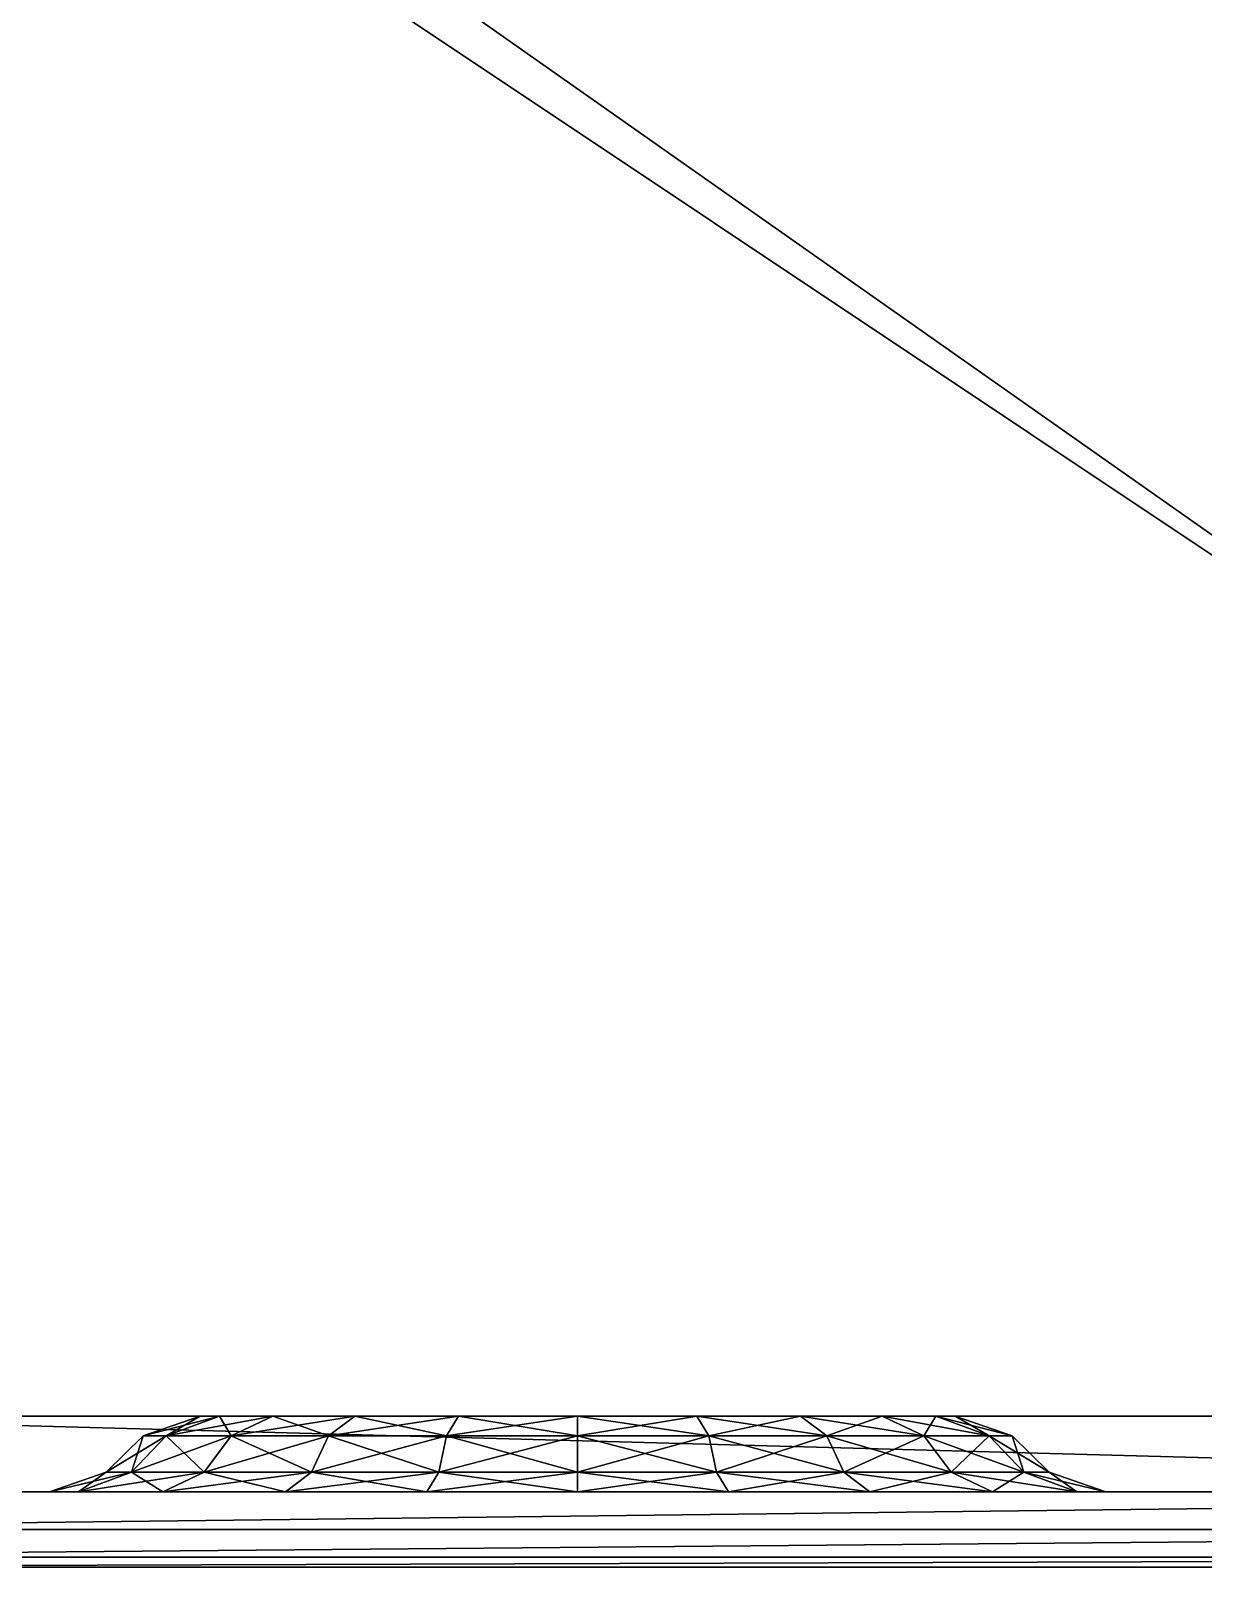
# Model space of a CAD drawing. Extents: x -226 to 261, y -163 to 113.
# Drawn here: x -15.6 to 23.2, y -142.5 to -91.7 of the extents above; entities that cross this region are included whole.
import ezdxf

# ---------------------------------------------------------------- set-up
doc = ezdxf.new("R2010")
doc.units = 0
doc.header["$MEASUREMENT"] = 0
doc.layers.get('0').update_dxf_attribs({"linetype": 'CONTINUOUS'})

msp = doc.modelspace()

# ---------------------------------------------------------------- linework, layer by layer
for points in [[(-35, -70, 15), (-35, -140, 15), (70, -140, 15)], [(70, -140, 15), (70, -70, 15), (-35, -70, 15)], [(-27.5, -72.5, -97.5), (65, -72.5, -97.5), (65, -137.5, -97.5)], [(65, -137.5, -97.5), (-27.5, -137.5, -97.5), (-27.5, -72.5, -97.5)], [(65, -140, -95), (-27.5, -140, -95), (-27.5, -137.5, -97.5)], [(-27.5, -137.5, -97.5), (65, -137.5, -97.5), (65, -140, -95)], [(-10, -137.5, -30), (-11.8843, -138.148, -30.1617), (-11.1272, -138.148, -34.3677)], [(-9.3621, -137.5, -8.8114), (-11.1272, -138.148, -8.1323), (-11.8843, -138.148, -12.3383)], [(-9.3621, -137.5, -8.8114), (-11.8843, -138.148, -12.3383), (-10, -137.5, -12.5)], [(-10, -137.5, -12.5), (-11.8843, -138.148, -12.3383), (-11.8843, -138.148, -30.1617)], [(-10, -137.5, -12.5), (-11.8843, -138.148, -30.1617), (-10, -137.5, -30)], [(-10, -137.5, -30), (-11.1272, -138.148, -34.3677), (-9.3621, -137.5, -33.6886)], [(-9.3621, -137.5, -33.6886), (-11.1272, -138.148, -34.3677), (-8.9665, -138.148, -37.7928)], [(-7.5864, -137.5, -6.0004), (-8.9665, -138.148, -4.7072), (-11.1272, -138.148, -8.1323)], [(-7.5864, -137.5, -6.0004), (-11.1272, -138.148, -8.1323), (-9.3621, -137.5, -8.8114)], [(-10, -137.5, -30), (-9.3621, -137.5, -33.6886), (-7.5864, -137.5, -36.4996)], [(-10, -137.5, -30), (-7.5864, -137.5, -36.4996), (-4.8796, -137.5, -38.4664)], [(-10, -137.5, -30), (-4.8796, -137.5, -38.4664), (-1.4486, -137.5, -39.6221)], [(-10, -137.5, -30), (-1.4486, -137.5, -39.6221), (2.5, -137.5, -40)], [(-10, -137.5, -30), (2.5, -137.5, -40), (6.4486, -137.5, -39.6221)], [(-10, -137.5, -30), (6.4486, -137.5, -39.6221), (9.8796, -137.5, -38.4664)], [(-10, -137.5, -30), (9.8796, -137.5, -38.4664), (12.5864, -137.5, -36.4996)], [(-10, -137.5, -30), (12.5864, -137.5, -36.4996), (14.3621, -137.5, -33.6886)], [(-10, -137.5, -30), (14.3621, -137.5, -33.6886), (15, -137.5, -30)], [(-10, -137.5, -30), (15, -137.5, -30), (15, -137.5, -12.5)], [(-10, -137.5, -12.5), (-10, -137.5, -30), (15, -137.5, -12.5)], [(-10, -137.5, -12.5), (15, -137.5, -12.5), (14.3621, -137.5, -8.8114)], [(-10, -137.5, -12.5), (14.3621, -137.5, -8.8114), (12.5864, -137.5, -6.0004)], [(-10, -137.5, -12.5), (12.5864, -137.5, -6.0004), (9.8796, -137.5, -4.0336)], [(-10, -137.5, -12.5), (9.8796, -137.5, -4.0336), (6.4486, -137.5, -2.8779)], [(-10, -137.5, -12.5), (6.4486, -137.5, -2.8779), (2.5, -137.5, -2.5)], [(-10, -137.5, -12.5), (2.5, -137.5, -2.5), (-1.4486, -137.5, -2.8779)], [(-10, -137.5, -12.5), (-1.4486, -137.5, -2.8779), (-4.8796, -137.5, -4.0336)], [(-9.3621, -137.5, -8.8114), (-10, -137.5, -12.5), (-4.8796, -137.5, -4.0336)], [(-9.3621, -137.5, -8.8114), (-4.8796, -137.5, -4.0336), (-7.5864, -137.5, -6.0004)], [(-9.3621, -137.5, -33.6886), (-8.9665, -138.148, -37.7928), (-7.5864, -137.5, -36.4996)], [(-7.5864, -137.5, -36.4996), (-8.9665, -138.148, -37.7928), (-5.7473, -138.148, -40.1469)], [(-4.8796, -137.5, -4.0336), (-5.7473, -138.148, -2.3531), (-8.9665, -138.148, -4.7072)], [(-4.8796, -137.5, -4.0336), (-8.9665, -138.148, -4.7072), (-7.5864, -137.5, -6.0004)], [(-7.5864, -137.5, -36.4996), (-5.7473, -138.148, -40.1469), (-4.8796, -137.5, -38.4664)], [(-4.8796, -137.5, -38.4664), (-5.7473, -138.148, -40.1469), (-1.8431, -138.148, -41.4718)], [(-1.4486, -137.5, -2.8779), (-1.8431, -138.148, -1.0282), (-5.7473, -138.148, -2.3531)], [(-1.4486, -137.5, -2.8779), (-5.7473, -138.148, -2.3531), (-4.8796, -137.5, -4.0336)], [(-4.8796, -137.5, -38.4664), (-1.8431, -138.148, -41.4718), (-1.4486, -137.5, -39.6221)], [(-1.4486, -137.5, -39.6221), (-1.8431, -138.148, -41.4718), (2.5, -138.148, -41.8913)], [(2.5, -137.5, -2.5), (2.5, -138.148, -0.6087), (-1.8431, -138.148, -1.0282)], [(2.5, -137.5, -2.5), (-1.8431, -138.148, -1.0282), (-1.4486, -137.5, -2.8779)], [(-1.4486, -137.5, -39.6221), (2.5, -138.148, -41.8913), (2.5, -137.5, -40)], [(2.5, -137.5, -40), (2.5, -138.148, -41.8913), (6.8431, -138.148, -41.4718)], [(2.5, -137.5, -40), (6.8431, -138.148, -41.4718), (6.4486, -137.5, -39.6221)], [(6.4486, -137.5, -2.8779), (6.8431, -138.148, -1.0282), (2.5, -138.148, -0.6087)], [(6.4486, -137.5, -2.8779), (2.5, -138.148, -0.6087), (2.5, -137.5, -2.5)], [(6.4486, -137.5, -39.6221), (6.8431, -138.148, -41.4718), (10.7473, -138.148, -40.1469)], [(6.4486, -137.5, -39.6221), (10.7473, -138.148, -40.1469), (9.8796, -137.5, -38.4664)], [(9.8796, -137.5, -4.0336), (6.8431, -138.148, -1.0282), (6.4486, -137.5, -2.8779)], [(9.8796, -137.5, -4.0336), (10.7473, -138.148, -2.3531), (6.8431, -138.148, -1.0282)], [(9.8796, -137.5, -38.4664), (10.7473, -138.148, -40.1469), (13.9665, -138.148, -37.7928)], [(9.8796, -137.5, -38.4664), (13.9665, -138.148, -37.7928), (12.5864, -137.5, -36.4996)], [(12.5864, -137.5, -6.0004), (10.7473, -138.148, -2.3531), (9.8796, -137.5, -4.0336)], [(12.5864, -137.5, -6.0004), (13.9665, -138.148, -4.7072), (10.7473, -138.148, -2.3531)], [(12.5864, -137.5, -36.4996), (13.9665, -138.148, -37.7928), (16.1273, -138.148, -34.3677)], [(12.5864, -137.5, -36.4996), (16.1273, -138.148, -34.3677), (14.3621, -137.5, -33.6886)], [(14.3621, -137.5, -8.8114), (13.9665, -138.148, -4.7072), (12.5864, -137.5, -6.0004)], [(14.3621, -137.5, -8.8114), (16.1273, -138.148, -8.1323), (13.9665, -138.148, -4.7072)], [(14.3621, -137.5, -33.6886), (16.1273, -138.148, -34.3677), (16.8843, -138.148, -30.1617)], [(14.3621, -137.5, -33.6886), (16.8843, -138.148, -30.1617), (15, -137.5, -30)], [(15, -137.5, -12.5), (16.1273, -138.148, -8.1323), (14.3621, -137.5, -8.8114)], [(15, -137.5, -30), (16.8843, -138.148, -30.1617), (16.8843, -138.148, -12.3383)], [(15, -137.5, -30), (16.8843, -138.148, -12.3383), (15, -137.5, -12.5)], [(15, -137.5, -12.5), (16.8843, -138.148, -12.3383), (16.1273, -138.148, -8.1323)], [(-11.8843, -138.148, -30.1617), (-13.1106, -139.352, -30.267), (-12.2759, -139.352, -34.8097)], [(-11.1272, -138.148, -8.1323), (-12.2759, -139.352, -7.6903), (-13.1106, -139.352, -12.233)], [(-11.1272, -138.148, -8.1323), (-13.1106, -139.352, -12.233), (-11.8843, -138.148, -12.3383)], [(-11.8843, -138.148, -12.3383), (-13.1106, -139.352, -12.233), (-13.1106, -139.352, -30.267)], [(-11.8843, -138.148, -12.3383), (-13.1106, -139.352, -30.267), (-11.8843, -138.148, -30.1617)], [(-11.8843, -138.148, -30.1617), (-12.2759, -139.352, -34.8097), (-11.1272, -138.148, -34.3677)], [(-11.1272, -138.148, -34.3677), (-12.2759, -139.352, -34.8097), (-9.8645, -139.352, -38.6344)], [(-8.9665, -138.148, -4.7072), (-9.8646, -139.352, -3.8656), (-12.2759, -139.352, -7.6903)], [(-8.9665, -138.148, -4.7072), (-12.2759, -139.352, -7.6903), (-11.1272, -138.148, -8.1323)], [(-11.1272, -138.148, -34.3677), (-9.8645, -139.352, -38.6344), (-8.9665, -138.148, -37.7928)], [(-5.7473, -138.148, -2.3531), (-6.312, -139.352, -1.2595), (-9.8646, -139.352, -3.8656)], [(-5.7473, -138.148, -2.3531), (-9.8646, -139.352, -3.8656), (-8.9665, -138.148, -4.7072)], [(-8.9665, -138.148, -37.7928), (-9.8645, -139.352, -38.6344), (-6.312, -139.352, -41.2405)], [(-8.9665, -138.148, -37.7928), (-6.312, -139.352, -41.2405), (-5.7473, -138.148, -40.1469)], [(-5.7473, -138.148, -40.1469), (-6.312, -139.352, -41.2405), (-2.0998, -139.352, -42.6755)], [(-1.8431, -138.148, -1.0282), (-2.0998, -139.352, 0.1755), (-6.312, -139.352, -1.2595)], [(-1.8431, -138.148, -1.0282), (-6.312, -139.352, -1.2595), (-5.7473, -138.148, -2.3531)], [(-5.7473, -138.148, -40.1469), (-2.0998, -139.352, -42.6755), (-1.8431, -138.148, -41.4718)], [(-1.8431, -138.148, -41.4718), (-2.0998, -139.352, -42.6755), (2.5, -139.352, -43.122)], [(2.5, -138.148, -0.6087), (2.5, -139.352, 0.622), (-2.0998, -139.352, 0.1755)], [(2.5, -138.148, -0.6087), (-2.0998, -139.352, 0.1755), (-1.8431, -138.148, -1.0282)], [(-1.8431, -138.148, -41.4718), (2.5, -139.352, -43.122), (2.5, -138.148, -41.8913)], [(2.5, -138.148, -41.8913), (2.5, -139.352, -43.122), (7.0999, -139.352, -42.6755)], [(2.5, -138.148, -41.8913), (7.0999, -139.352, -42.6755), (6.8431, -138.148, -41.4718)], [(6.8431, -138.148, -1.0282), (7.0998, -139.352, 0.1755), (2.5, -139.352, 0.622)], [(6.8431, -138.148, -1.0282), (2.5, -139.352, 0.622), (2.5, -138.148, -0.6087)], [(6.8431, -138.148, -41.4718), (7.0999, -139.352, -42.6755), (11.312, -139.352, -41.2405)], [(6.8431, -138.148, -41.4718), (11.312, -139.352, -41.2405), (10.7473, -138.148, -40.1469)], [(10.7473, -138.148, -2.3531), (7.0998, -139.352, 0.1755), (6.8431, -138.148, -1.0282)], [(10.7473, -138.148, -2.3531), (11.312, -139.352, -1.2595), (7.0998, -139.352, 0.1755)], [(10.7473, -138.148, -40.1469), (11.312, -139.352, -41.2405), (14.8646, -139.352, -38.6344)], [(10.7473, -138.148, -40.1469), (14.8646, -139.352, -38.6344), (13.9665, -138.148, -37.7928)], [(13.9665, -138.148, -4.7072), (11.312, -139.352, -1.2595), (10.7473, -138.148, -2.3531)], [(13.9665, -138.148, -4.7072), (14.8646, -139.352, -3.8656), (11.312, -139.352, -1.2595)], [(13.9665, -138.148, -37.7928), (14.8646, -139.352, -38.6344), (17.2759, -139.352, -34.8097)], [(13.9665, -138.148, -37.7928), (17.2759, -139.352, -34.8097), (16.1273, -138.148, -34.3677)], [(16.1273, -138.148, -8.1323), (14.8646, -139.352, -3.8656), (13.9665, -138.148, -4.7072)], [(16.1273, -138.148, -8.1323), (17.2759, -139.352, -7.6903), (14.8646, -139.352, -3.8656)], [(16.1273, -138.148, -34.3677), (17.2759, -139.352, -34.8097), (18.1106, -139.352, -30.267)], [(16.1273, -138.148, -34.3677), (18.1106, -139.352, -30.267), (16.8843, -138.148, -30.1617)], [(16.8843, -138.148, -12.3383), (17.2759, -139.352, -7.6903), (16.1273, -138.148, -8.1323)], [(16.8843, -138.148, -30.1617), (18.1106, -139.352, -30.267), (18.1106, -139.352, -12.233)], [(16.8843, -138.148, -30.1617), (18.1106, -139.352, -12.233), (16.8843, -138.148, -12.3383)], [(16.8843, -138.148, -12.3383), (18.1106, -139.352, -12.233), (17.2759, -139.352, -7.6903)], [(-13.1106, -139.352, -30.267), (-14.9817, -140, -30.4276), (-14.0286, -140, -35.4841)], [(-12.2759, -139.352, -7.6903), (-14.0286, -140, -7.0159), (-14.9817, -140, -12.0724)], [(-12.2759, -139.352, -7.6903), (-14.9817, -140, -12.0724), (-13.1106, -139.352, -12.233)], [(-13.1106, -139.352, -12.233), (-14.9817, -140, -12.0724), (-14.9817, -140, -30.4276)], [(-13.1106, -139.352, -12.233), (-14.9817, -140, -30.4276), (-13.1106, -139.352, -30.267)], [(-13.1106, -139.352, -30.267), (-14.0286, -140, -35.4841), (-12.2759, -139.352, -34.8097)], [(-12.2759, -139.352, -34.8097), (-14.0286, -140, -35.4841), (-11.2349, -140, -39.9185)], [(-9.8646, -139.352, -3.8656), (-11.2349, -140, -2.5815), (-14.0286, -140, -7.0159)], [(-9.8646, -139.352, -3.8656), (-14.0286, -140, -7.0159), (-12.2759, -139.352, -7.6903)], [(-12.2759, -139.352, -34.8097), (-11.2349, -140, -39.9185), (-9.8645, -139.352, -38.6344)], [(-9.8645, -139.352, -38.6344), (-11.2349, -140, -39.9185), (-7.1736, -140, -42.9091)], [(-6.312, -139.352, -1.2595), (-7.1736, -140, 0.4091), (-11.2349, -140, -2.5815)], [(-6.312, -139.352, -1.2595), (-11.2349, -140, -2.5815), (-9.8646, -139.352, -3.8656)], [(-9.8645, -139.352, -38.6344), (-7.1736, -140, -42.9091), (-6.312, -139.352, -41.2405)], [(-6.312, -139.352, -41.2405), (-7.1736, -140, -42.9091), (-2.4916, -140, -44.5121)], [(-2.0998, -139.352, 0.1755), (-2.4916, -140, 2.0121), (-7.1736, -140, 0.4091)], [(-2.0998, -139.352, 0.1755), (-7.1736, -140, 0.4091), (-6.312, -139.352, -1.2595)], [(-6.312, -139.352, -41.2405), (-2.4916, -140, -44.5121), (-2.0998, -139.352, -42.6755)], [(-2.0998, -139.352, -42.6755), (-2.4916, -140, -44.5121), (2.5, -140, -45)], [(2.5, -139.352, 0.622), (2.5, -140, 2.5), (-2.4916, -140, 2.0121)], [(2.5, -139.352, 0.622), (-2.4916, -140, 2.0121), (-2.0998, -139.352, 0.1755)], [(-2.0998, -139.352, -42.6755), (2.5, -140, -45), (2.5, -139.352, -43.122)], [(2.5, -139.352, -43.122), (2.5, -140, -45), (7.4916, -140, -44.5121)], [(2.5, -139.352, -43.122), (7.4916, -140, -44.5121), (7.0999, -139.352, -42.6755)], [(7.0998, -139.352, 0.1755), (7.4916, -140, 2.0122), (2.5, -140, 2.5)], [(7.0998, -139.352, 0.1755), (2.5, -140, 2.5), (2.5, -139.352, 0.622)], [(11.312, -139.352, -1.2595), (7.4916, -140, 2.0122), (7.0998, -139.352, 0.1755)], [(7.0999, -139.352, -42.6755), (7.4916, -140, -44.5121), (12.1736, -140, -42.9091)], [(7.0999, -139.352, -42.6755), (12.1736, -140, -42.9091), (11.312, -139.352, -41.2405)], [(11.312, -139.352, -1.2595), (12.1736, -140, 0.4091), (7.4916, -140, 2.0122)], [(11.312, -139.352, -41.2405), (12.1736, -140, -42.9091), (16.2349, -140, -39.9185)], [(11.312, -139.352, -41.2405), (16.2349, -140, -39.9185), (14.8646, -139.352, -38.6344)], [(14.8646, -139.352, -3.8656), (12.1736, -140, 0.4091), (11.312, -139.352, -1.2595)], [(14.8646, -139.352, -3.8656), (16.2349, -140, -2.5815), (12.1736, -140, 0.4091)], [(14.8646, -139.352, -38.6344), (16.2349, -140, -39.9185), (19.0286, -140, -35.4841)], [(14.8646, -139.352, -38.6344), (19.0286, -140, -35.4841), (17.2759, -139.352, -34.8097)], [(17.2759, -139.352, -7.6903), (16.2349, -140, -2.5815), (14.8646, -139.352, -3.8656)], [(17.2759, -139.352, -7.6903), (19.0286, -140, -7.0159), (16.2349, -140, -2.5815)], [(17.2759, -139.352, -34.8097), (19.0286, -140, -35.4841), (19.9817, -140, -30.4276)], [(17.2759, -139.352, -34.8097), (19.9817, -140, -30.4276), (18.1106, -139.352, -30.267)], [(18.1106, -139.352, -12.233), (19.0286, -140, -7.0159), (17.2759, -139.352, -7.6903)], [(18.1106, -139.352, -30.267), (19.9817, -140, -30.4276), (19.9817, -140, -12.0724)], [(18.1106, -139.352, -30.267), (19.9817, -140, -12.0724), (18.1106, -139.352, -12.233)], [(18.1106, -139.352, -12.233), (19.9817, -140, -12.0724), (19.0286, -140, -7.0159)], [(70, -140, 15), (-35, -140, 15), (-34.8884, -141.25, 14.6651)], [(69.8884, -141.25, 14.6651), (70, -140, 15), (-34.8884, -141.25, 14.6651)], [(65, -140, -95), (32.8264, -140, -42.9091), (-27.5, -140, -95)], [(-27.5, -140, -95), (32.8264, -140, -42.9091), (28.7651, -140, -39.9185)], [(-27.5, -140, -95), (28.7651, -140, -39.9185), (16.2349, -140, -39.9185)], [(-27.5, -140, -95), (16.2349, -140, -39.9185), (12.1736, -140, -42.9091)], [(-27.5, -140, -95), (12.1736, -140, -42.9091), (7.4916, -140, -44.5121)], [(-27.5, -140, -95), (7.4916, -140, -44.5121), (2.5, -140, -45)], [(-27.5, -140, -95), (2.5, -140, -45), (-2.4916, -140, -44.5121)], [(-27.5, -140, -95), (-2.4916, -140, -44.5121), (-7.1736, -140, -42.9091)], [(-27.5, -140, -95), (-7.1736, -140, -42.9091), (-11.2349, -140, -39.9185)], [(-27.5, -140, -95), (-11.2349, -140, -39.9185), (-14.0286, -140, -35.4841)], [(-27.5, -140, -95), (-14.0286, -140, -35.4841), (-14.9817, -140, -30.4276)], [(-21.0685, -140, -37.5), (-27.5, -140, -95), (-14.9817, -140, -30.4276)], [(-21.0685, -140, 15), (-14.9817, -140, -30.4276), (-14.9817, -140, -12.0724)], [(-21.0685, -140, 15), (-14.9817, -140, -12.0724), (-14.0286, -140, -7.0159)], [(-21.0685, -140, 15), (-14.0286, -140, -7.0159), (-11.2349, -140, -2.5815)], [(-21.0685, -140, 15), (-11.2349, -140, -2.5815), (-7.1736, -140, 0.4091)], [(-21.0685, -140, 15), (-7.1736, -140, 0.4091), (-2.4916, -140, 2.0121)], [(-21.0685, -140, 15), (-2.4916, -140, 2.0121), (2.5, -140, 2.5)], [(7.4916, -140, 2.0122), (-21.0685, -140, 15), (2.5, -140, 2.5)], [(-21.0685, -140, 15), (7.4916, -140, 2.0122), (65, -140, 15)], [(-21.0685, -140, 15), (-21.0685, -140, -37.5), (-14.9817, -140, -30.4276)], [(7.4916, -140, 2.0122), (37.5084, -140, 2.0122), (65, -140, 15)], [(37.5084, -140, 2.0122), (7.4916, -140, 2.0122), (12.1736, -140, 0.4091)], [(37.5084, -140, 2.0122), (12.1736, -140, 0.4091), (32.8264, -140, 0.4091)], [(32.8264, -140, 0.4091), (12.1736, -140, 0.4091), (16.2349, -140, -2.5815)], [(16.2349, -140, -2.5815), (28.7651, -140, -2.5815), (32.8264, -140, 0.4091)], [(28.7651, -140, -2.5815), (16.2349, -140, -2.5815), (19.0286, -140, -7.0159)], [(25.9714, -140, -35.4841), (19.0286, -140, -35.4841), (16.2349, -140, -39.9185)], [(16.2349, -140, -39.9185), (28.7651, -140, -39.9185), (25.9714, -140, -35.4841)], [(19.0286, -140, -7.0159), (25.9714, -140, -7.0159), (28.7651, -140, -2.5815)], [(25.9714, -140, -7.0159), (19.0286, -140, -7.0159), (19.9817, -140, -12.0724)], [(25.0183, -140, -30.4276), (19.9817, -140, -30.4276), (19.0286, -140, -35.4841)], [(19.0286, -140, -35.4841), (25.9714, -140, -35.4841), (25.0183, -140, -30.4276)], [(19.9817, -140, -12.0724), (25.0183, -140, -12.0724), (25.9714, -140, -7.0159)], [(25.0183, -140, -12.0724), (19.9817, -140, -12.0724), (19.9817, -140, -30.4276)], [(19.9817, -140, -30.4276), (25.0183, -140, -30.4276), (25.0183, -140, -12.0724)], [(69.8884, -141.25, 14.6651), (-34.8884, -141.25, 14.6651), (-34.5833, -142.165, 13.75)], [(69.5833, -142.165, 13.75), (69.8884, -141.25, 14.6651), (-34.5833, -142.165, 13.75)], [(69.5833, -142.165, 13.75), (-34.5833, -142.165, 13.75), (-34.1667, -142.5, 12.5)], [(69.1667, -142.5, 12.5), (69.5833, -142.165, 13.75), (-34.1667, -142.5, 12.5)], [(-34.1667, -142.5, 12.5), (67.5, -142.5, 7.5), (69.1667, -142.5, 12.5)], [(-34.1667, -142.5, 12.5), (-32.5, -142.5, 7.5), (67.5, -142.5, 7.5)]]:
    msp.add_3dface(points)

doc.saveas('drawing.dxf')
